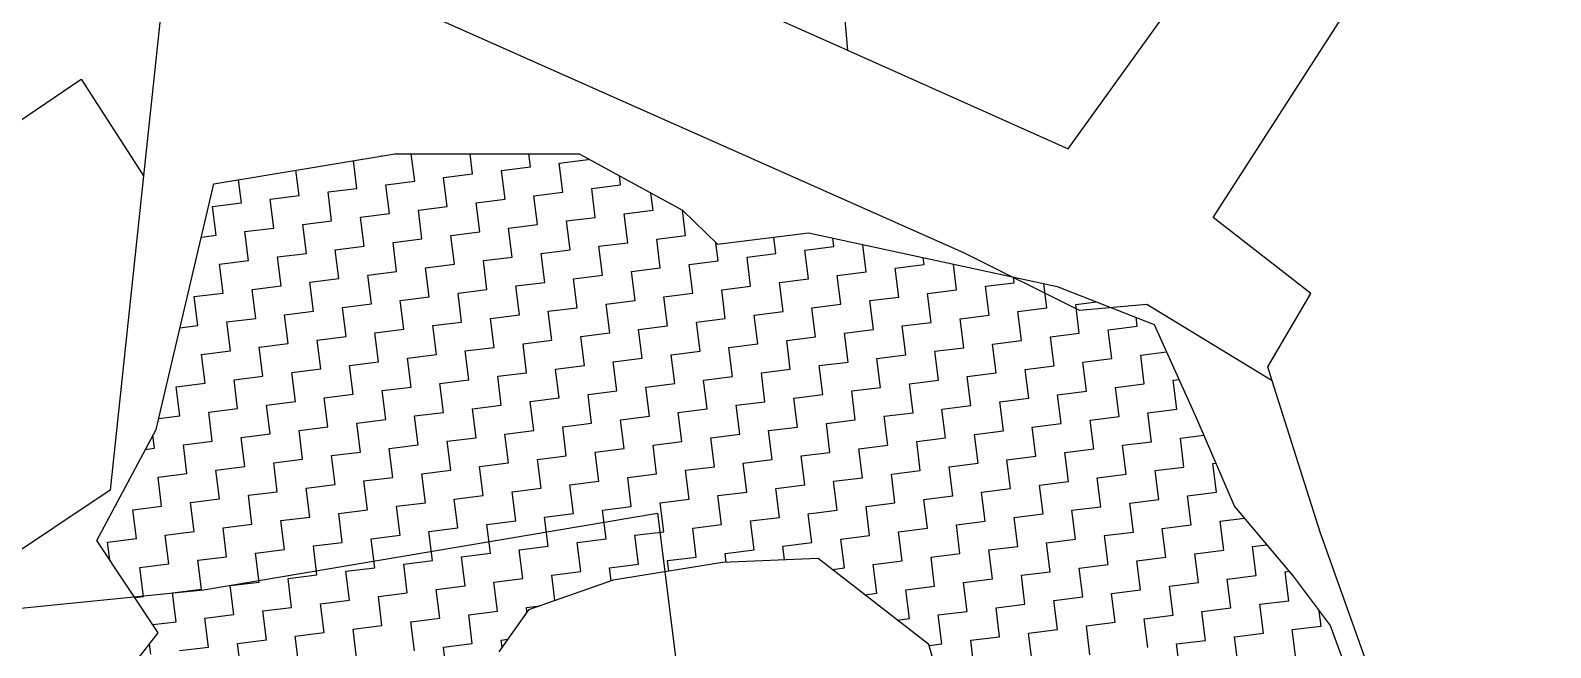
# Model space of a CAD drawing. Header units: metres. Extents: x 290108 to 292128, y 1990044 to 1991719.
# Drawn here: x 291066.2 to 291329.9, y 1990480.2 to 1990587.2 of the extents above; entities that cross this region are included whole.
import ezdxf

# ---------------------------------------------------------------- set-up
doc = ezdxf.new("R2010")
doc.units = ezdxf.units.M
doc.header["$MEASUREMENT"] = 0
for name, color, linetype in [('POLY_HATCH', 12, 'Continuous'), ('POLY_PARCEL', 6, 'Continuous'), ('POLY_ROAD', 30, 'Continuous'), ('POLY_WATER', 4, 'Continuous'), ('V_BOUND_LINE', 7, 'Continuous')]:
    doc.layers.add(name, color=color, linetype=linetype)

msp = doc.modelspace()

# ---------------------------------------------------------------- linework, layer by layer
at = {"layer": 'POLY_HATCH'}
for p, q in [((291098.07, 1990560.6), (291129.42, 1990565.83)), ((291129.42, 1990565.83), (291161.43, 1990565.81)), ((291161.43, 1990565.81), (291179.32, 1990556.04)), ((291088.03, 1990518.03), (291098.07, 1990560.6)), ((291179.32, 1990556.04), (291185.39, 1990550.13)), ((291185.39, 1990550.13), (291201.15, 1990552.1)), ((291201.15, 1990552.1), (291244.31, 1990542.8)), ((291244.31, 1990542.8), (291261.13, 1990536.23)), ((291261.13, 1990536.23), (291268.51, 1990519.82)), ((291077.75, 1990498.76), (291088.03, 1990518.03)), ((291268.51, 1990519.82), (291275.06, 1990504.65)), ((291275.06, 1990504.65), (291285.23, 1990492.58)), ((291088.41, 1990482.76), (291077.75, 1990498.76)), ((291186.25, 1990494.93), (291167.29, 1990491.9)), ((291202.83, 1990495.66), (291186.25, 1990494.93)), ((291222.03, 1990480.72), (291202.83, 1990495.66)), ((291167.29, 1990491.9), (291152.6, 1990486.74)), ((291285.23, 1990492.58), (291291.63, 1990484.05)), ((291152.6, 1990486.74), (291147.5, 1990479.45)), ((291291.63, 1990484.05), (291298.68, 1990464.93)), ((291080.36, 1990472.43), (291088.41, 1990482.76)), ((291229.07, 1990456.27), (291222.03, 1990480.72))]:
    msp.add_line(p, q, dxfattribs=at)
at = {"layer": 'POLY_HATCH', "linetype": 'Continuous'}
for p, q in [((291127.06, 1990565.44), (291127.26, 1990565.46)), ((291127.26, 1990565.46), (291127.26, 1990565.47)), ((291132.89, 1990561.07), (291132.3, 1990565.83)), ((291142.92, 1990562.32), (291142.48, 1990565.82)), ((291152.94, 1990563.57), (291152.66, 1990565.82)), ((291162.96, 1990564.81), (291162.94, 1990564.99)), ((291112.85, 1990558.58), (291112.3, 1990562.97)), ((291122.87, 1990559.83), (291122.27, 1990564.64)), ((291137.91, 1990561.7), (291142.92, 1990562.32)), ((291147.93, 1990562.94), (291152.94, 1990563.57)), ((291148.55, 1990557.93), (291147.93, 1990562.94)), ((291157.95, 1990564.19), (291162.96, 1990564.81)), ((291158.58, 1990559.18), (291157.95, 1990564.19)), ((291102.83, 1990557.33), (291102.33, 1990561.31)), ((291117.86, 1990559.2), (291122.87, 1990559.83)), ((291127.88, 1990560.45), (291132.89, 1990561.07)), ((291128.51, 1990555.44), (291127.88, 1990560.45)), ((291138.53, 1990556.69), (291137.91, 1990561.7)), ((291163.59, 1990559.8), (291168.6, 1990560.43)), ((291164.21, 1990554.79), (291163.59, 1990559.8)), ((291168.6, 1990560.43), (291168.4, 1990562.01)), ((291097.81, 1990556.71), (291102.83, 1990557.33)), ((291107.84, 1990557.96), (291112.85, 1990558.58)), ((291108.46, 1990552.94), (291107.84, 1990557.96)), ((291118.48, 1990554.19), (291117.86, 1990559.2)), ((291143.54, 1990557.31), (291148.55, 1990557.93)), ((291144.16, 1990552.3), (291143.54, 1990557.31)), ((291153.56, 1990558.56), (291158.58, 1990559.18)), ((291154.19, 1990553.54), (291153.56, 1990558.56)), ((291174.23, 1990556.04), (291173.86, 1990559.02)), ((291098.44, 1990551.7), (291097.81, 1990556.71)), ((291123.5, 1990554.82), (291128.51, 1990555.44)), ((291124.12, 1990549.8), (291123.5, 1990554.82)), ((291133.52, 1990556.06), (291138.53, 1990556.69)), ((291134.14, 1990551.05), (291133.52, 1990556.06)), ((291159.2, 1990554.17), (291164.21, 1990554.79)), ((291169.22, 1990555.41), (291174.23, 1990556.04)), ((291169.84, 1990550.4), (291169.22, 1990555.41)), ((291179.87, 1990551.65), (291179.32, 1990556.04)), ((291095.89, 1990551.38), (291098.44, 1990551.7)), ((291103.45, 1990552.32), (291108.46, 1990552.94)), ((291104.07, 1990547.31), (291103.45, 1990552.32)), ((291113.47, 1990553.57), (291118.48, 1990554.19)), ((291114.1, 1990548.56), (291113.47, 1990553.57)), ((291139.15, 1990551.67), (291144.16, 1990552.3)), ((291149.18, 1990552.92), (291154.19, 1990553.54)), ((291149.8, 1990547.91), (291149.18, 1990552.92)), ((291159.82, 1990549.16), (291159.2, 1990554.17)), ((291119.11, 1990549.18), (291124.12, 1990549.8)), ((291119.73, 1990544.17), (291119.11, 1990549.18)), ((291129.13, 1990550.43), (291134.14, 1990551.05)), ((291129.75, 1990545.42), (291129.13, 1990550.43)), ((291139.78, 1990546.66), (291139.15, 1990551.67)), ((291154.81, 1990548.53), (291159.82, 1990549.16)), ((291164.83, 1990549.78), (291169.84, 1990550.4)), ((291165.46, 1990544.77), (291164.83, 1990549.78)), ((291174.86, 1990551.03), (291179.87, 1990551.65)), ((291175.48, 1990546.02), (291174.86, 1990551.03)), ((291185.5, 1990547.26), (291185.11, 1990550.4)), ((291195.53, 1990548.51), (291195.17, 1990551.35)), ((291200.54, 1990549.13), (291205.55, 1990549.76)), ((291201.16, 1990544.12), (291200.54, 1990549.13)), ((291205.55, 1990549.76), (291205.37, 1990551.19)), ((291211.18, 1990545.37), (291210.6, 1990550.06)), ((291099.06, 1990546.69), (291104.07, 1990547.31)), ((291099.68, 1990541.68), (291099.06, 1990546.69)), ((291109.08, 1990547.93), (291114.1, 1990548.56)), ((291109.71, 1990542.92), (291109.08, 1990547.93)), ((291134.76, 1990546.04), (291139.78, 1990546.66)), ((291144.79, 1990547.29), (291149.8, 1990547.91)), ((291145.41, 1990542.27), (291144.79, 1990547.29)), ((291155.43, 1990543.52), (291154.81, 1990548.53)), ((291180.49, 1990546.64), (291185.5, 1990547.26)), ((291181.11, 1990541.63), (291180.49, 1990546.64)), ((291190.51, 1990547.89), (291195.53, 1990548.51)), ((291191.14, 1990542.87), (291190.51, 1990547.89)), ((291216.19, 1990545.99), (291221.21, 1990546.62)), ((291221.21, 1990546.62), (291221.06, 1990547.81)), ((291226.84, 1990542.23), (291226.29, 1990546.68)), ((291114.72, 1990543.55), (291119.73, 1990544.17)), ((291124.74, 1990544.79), (291129.75, 1990545.42)), ((291125.37, 1990539.78), (291124.74, 1990544.79)), ((291135.39, 1990541.03), (291134.76, 1990546.04)), ((291160.45, 1990544.15), (291165.46, 1990544.77)), ((291161.07, 1990539.13), (291160.45, 1990544.15)), ((291170.47, 1990545.39), (291175.48, 1990546.02)), ((291171.09, 1990540.38), (291170.47, 1990545.39)), ((291196.15, 1990543.5), (291201.16, 1990544.12)), ((291206.17, 1990544.74), (291211.18, 1990545.37)), ((291206.8, 1990539.73), (291206.17, 1990544.74)), ((291216.82, 1990540.98), (291216.19, 1990545.99)), ((291236.86, 1990543.47), (291236.74, 1990544.43)), ((291094.67, 1990541.05), (291099.68, 1990541.68)), ((291104.7, 1990542.3), (291109.71, 1990542.92)), ((291105.32, 1990537.29), (291104.7, 1990542.3)), ((291115.34, 1990538.53), (291114.72, 1990543.55)), ((291140.4, 1990541.65), (291145.41, 1990542.27)), ((291141.02, 1990536.64), (291140.4, 1990541.65)), ((291150.42, 1990542.9), (291155.43, 1990543.52)), ((291151.05, 1990537.89), (291150.42, 1990542.9)), ((291176.1, 1990541), (291181.11, 1990541.63)), ((291186.13, 1990542.25), (291191.14, 1990542.87)), ((291186.75, 1990537.24), (291186.13, 1990542.25)), ((291196.77, 1990538.49), (291196.15, 1990543.5)), ((291221.83, 1990541.6), (291226.84, 1990542.23)), ((291222.45, 1990536.59), (291221.83, 1990541.6)), ((291231.85, 1990542.85), (291236.86, 1990543.47)), ((291232.48, 1990537.84), (291231.85, 1990542.85)), ((291242.5, 1990539.09), (291241.97, 1990543.31)), ((291095.3, 1990536.04), (291094.67, 1990541.05)), ((291110.33, 1990537.91), (291115.34, 1990538.53)), ((291120.35, 1990539.16), (291125.37, 1990539.78)), ((291120.98, 1990534.15), (291120.35, 1990539.16)), ((291130.38, 1990540.4), (291135.39, 1990541.03)), ((291131, 1990535.39), (291130.38, 1990540.4)), ((291156.06, 1990538.51), (291161.07, 1990539.13)), ((291166.08, 1990539.76), (291171.09, 1990540.38)), ((291166.7, 1990534.75), (291166.08, 1990539.76)), ((291176.73, 1990535.99), (291176.1, 1990541)), ((291201.78, 1990539.11), (291206.8, 1990539.73)), ((291202.41, 1990534.1), (291201.78, 1990539.11)), ((291211.81, 1990540.36), (291216.82, 1990540.98)), ((291212.43, 1990535.35), (291211.81, 1990540.36)), ((291237.49, 1990538.46), (291242.5, 1990539.09)), ((291247.51, 1990539.71), (291251.09, 1990540.16)), ((291248.13, 1990534.7), (291247.51, 1990539.71)), ((291092.18, 1990535.65), (291095.3, 1990536.04)), ((291100.31, 1990536.66), (291105.32, 1990537.29)), ((291100.93, 1990531.65), (291100.31, 1990536.66)), ((291110.95, 1990532.9), (291110.33, 1990537.91)), ((291136.01, 1990536.02), (291141.02, 1990536.64)), ((291136.64, 1990531.01), (291136.01, 1990536.02)), ((291146.03, 1990537.26), (291151.05, 1990537.89)), ((291146.66, 1990532.25), (291146.03, 1990537.26)), ((291156.68, 1990533.5), (291156.06, 1990538.51)), ((291171.72, 1990535.37), (291176.73, 1990535.99)), ((291181.74, 1990536.62), (291186.75, 1990537.24)), ((291182.36, 1990531.6), (291181.74, 1990536.62)), ((291191.76, 1990537.86), (291196.77, 1990538.49)), ((291192.38, 1990532.85), (291191.76, 1990537.86)), ((291217.44, 1990535.97), (291222.45, 1990536.59)), ((291218.06, 1990530.96), (291217.44, 1990535.97)), ((291227.46, 1990537.22), (291232.48, 1990537.84)), ((291228.09, 1990532.2), (291227.46, 1990537.22)), ((291238.11, 1990533.45), (291237.49, 1990538.46)), ((291253.14, 1990535.32), (291258.16, 1990535.94)), ((291258.16, 1990535.94), (291257.97, 1990537.47)), ((291115.97, 1990533.52), (291120.98, 1990534.15)), ((291116.59, 1990528.51), (291115.97, 1990533.52)), ((291125.99, 1990534.77), (291131, 1990535.39)), ((291126.61, 1990529.76), (291125.99, 1990534.77)), ((291151.67, 1990532.88), (291156.68, 1990533.5)), ((291161.69, 1990534.12), (291166.7, 1990534.75)), ((291162.32, 1990529.11), (291161.69, 1990534.12)), ((291172.34, 1990530.36), (291171.72, 1990535.37)), ((291197.4, 1990533.47), (291202.41, 1990534.1)), ((291198.02, 1990528.46), (291197.4, 1990533.47)), ((291207.42, 1990534.72), (291212.43, 1990535.35)), ((291208.04, 1990529.71), (291207.42, 1990534.72)), ((291233.1, 1990532.83), (291238.11, 1990533.45)), ((291243.12, 1990534.07), (291248.13, 1990534.7)), ((291243.75, 1990529.06), (291243.12, 1990534.07)), ((291253.77, 1990530.31), (291253.14, 1990535.32)), ((291095.92, 1990531.03), (291100.93, 1990531.65)), ((291096.54, 1990526.02), (291095.92, 1990531.03)), ((291105.94, 1990532.28), (291110.95, 1990532.9)), ((291106.57, 1990527.26), (291105.94, 1990532.28)), ((291131.62, 1990530.38), (291136.64, 1990531.01)), ((291141.65, 1990531.63), (291146.66, 1990532.25)), ((291142.27, 1990526.62), (291141.65, 1990531.63)), ((291152.29, 1990527.86), (291151.67, 1990532.88)), ((291177.35, 1990530.98), (291182.36, 1990531.6)), ((291177.97, 1990525.97), (291177.35, 1990530.98)), ((291187.37, 1990532.23), (291192.38, 1990532.85)), ((291188, 1990527.22), (291187.37, 1990532.23)), ((291213.05, 1990530.33), (291218.06, 1990530.96)), ((291223.08, 1990531.58), (291228.09, 1990532.2)), ((291223.7, 1990526.57), (291223.08, 1990531.58)), ((291233.72, 1990527.82), (291233.1, 1990532.83)), ((291258.78, 1990530.93), (291263.26, 1990531.49)), ((291259.4, 1990525.92), (291258.78, 1990530.93)), ((291111.58, 1990527.89), (291116.59, 1990528.51)), ((291121.6, 1990529.13), (291126.61, 1990529.76)), ((291122.22, 1990524.12), (291121.6, 1990529.13)), ((291132.25, 1990525.37), (291131.62, 1990530.38)), ((291157.3, 1990528.49), (291162.32, 1990529.11)), ((291157.93, 1990523.48), (291157.3, 1990528.49)), ((291167.33, 1990529.73), (291172.34, 1990530.36)), ((291167.95, 1990524.72), (291167.33, 1990529.73)), ((291193.01, 1990527.84), (291198.02, 1990528.46)), ((291203.03, 1990529.09), (291208.04, 1990529.71)), ((291203.65, 1990524.08), (291203.03, 1990529.09)), ((291213.68, 1990525.32), (291213.05, 1990530.33)), ((291238.73, 1990528.44), (291243.75, 1990529.06)), ((291239.36, 1990523.43), (291238.73, 1990528.44)), ((291248.76, 1990529.69), (291253.77, 1990530.31)), ((291249.38, 1990524.68), (291248.76, 1990529.69)), ((291091.53, 1990525.39), (291096.54, 1990526.02)), ((291092.16, 1990520.38), (291091.53, 1990525.39)), ((291101.56, 1990526.64), (291106.57, 1990527.26)), ((291102.18, 1990521.63), (291101.56, 1990526.64)), ((291112.2, 1990522.88), (291111.58, 1990527.89)), ((291127.24, 1990524.75), (291132.25, 1990525.37)), ((291137.26, 1990525.99), (291142.27, 1990526.62)), ((291137.88, 1990520.98), (291137.26, 1990525.99)), ((291147.28, 1990527.24), (291152.29, 1990527.86)), ((291147.91, 1990522.23), (291147.28, 1990527.24)), ((291172.96, 1990525.35), (291177.97, 1990525.97)), ((291173.59, 1990520.33), (291172.96, 1990525.35)), ((291182.98, 1990526.59), (291188, 1990527.22)), ((291183.61, 1990521.58), (291182.98, 1990526.59)), ((291193.63, 1990522.83), (291193.01, 1990527.84)), ((291218.69, 1990525.95), (291223.7, 1990526.57)), ((291219.31, 1990520.93), (291218.69, 1990525.95)), ((291228.71, 1990527.19), (291233.72, 1990527.82)), ((291229.33, 1990522.18), (291228.71, 1990527.19)), ((291254.39, 1990525.3), (291259.4, 1990525.92)), ((291264.41, 1990526.55), (291265.43, 1990526.67)), ((291265.04, 1990521.53), (291264.41, 1990526.55)), ((291107.19, 1990522.25), (291112.2, 1990522.88)), ((291117.21, 1990523.5), (291122.22, 1990524.12)), ((291117.84, 1990518.49), (291117.21, 1990523.5)), ((291127.86, 1990519.74), (291127.24, 1990524.75)), ((291152.92, 1990522.85), (291157.93, 1990523.48)), ((291153.54, 1990517.84), (291152.92, 1990522.85)), ((291162.94, 1990524.1), (291167.95, 1990524.72)), ((291163.56, 1990519.09), (291162.94, 1990524.1)), ((291188.62, 1990522.21), (291193.63, 1990522.83)), ((291198.64, 1990523.45), (291203.65, 1990524.08)), ((291199.27, 1990518.44), (291198.64, 1990523.45)), ((291208.67, 1990524.7), (291213.68, 1990525.32)), ((291209.29, 1990519.69), (291208.67, 1990524.7)), ((291234.35, 1990522.8), (291239.36, 1990523.43)), ((291234.97, 1990517.79), (291234.35, 1990522.8)), ((291244.37, 1990524.05), (291249.38, 1990524.68)), ((291244.99, 1990519.04), (291244.37, 1990524.05)), ((291255.02, 1990520.29), (291254.39, 1990525.3)), ((291088.47, 1990519.92), (291092.16, 1990520.38)), ((291097.17, 1990521.01), (291102.18, 1990521.63)), ((291097.79, 1990515.99), (291097.17, 1990521.01)), ((291107.81, 1990517.24), (291107.19, 1990522.25)), ((291132.87, 1990520.36), (291137.88, 1990520.98)), ((291133.49, 1990515.35), (291132.87, 1990520.36)), ((291142.89, 1990521.61), (291147.91, 1990522.23)), ((291143.52, 1990516.59), (291142.89, 1990521.61)), ((291168.57, 1990519.71), (291173.59, 1990520.33)), ((291178.6, 1990520.96), (291183.61, 1990521.58)), ((291179.22, 1990515.95), (291178.6, 1990520.96)), ((291189.24, 1990517.19), (291188.62, 1990522.21)), ((291214.3, 1990520.31), (291219.31, 1990520.93)), ((291214.92, 1990515.3), (291214.3, 1990520.31)), ((291224.32, 1990521.56), (291229.33, 1990522.18)), ((291224.95, 1990516.55), (291224.32, 1990521.56)), ((291250, 1990519.66), (291255.02, 1990520.29)), ((291260.03, 1990520.91), (291265.04, 1990521.53)), ((291260.65, 1990515.9), (291260.03, 1990520.91)), ((291112.83, 1990517.86), (291117.84, 1990518.49)), ((291113.45, 1990512.85), (291112.83, 1990517.86)), ((291122.85, 1990519.11), (291127.86, 1990519.74)), ((291123.47, 1990514.1), (291122.85, 1990519.11)), ((291148.53, 1990517.22), (291153.54, 1990517.84)), ((291158.55, 1990518.46), (291163.56, 1990519.09)), ((291159.17, 1990513.45), (291158.55, 1990518.46)), ((291169.2, 1990514.7), (291168.57, 1990519.71)), ((291194.25, 1990517.82), (291199.27, 1990518.44)), ((291194.88, 1990512.81), (291194.25, 1990517.82)), ((291204.28, 1990519.06), (291209.29, 1990519.69)), ((291204.9, 1990514.05), (291204.28, 1990519.06)), ((291229.96, 1990517.17), (291234.97, 1990517.79)), ((291239.98, 1990518.42), (291244.99, 1990519.04)), ((291240.6, 1990513.41), (291239.98, 1990518.42)), ((291250.63, 1990514.65), (291250, 1990519.66)), ((291087.77, 1990514.75), (291087.49, 1990517.02)), ((291092.78, 1990515.37), (291097.79, 1990515.99)), ((291093.4, 1990510.36), (291092.78, 1990515.37)), ((291102.8, 1990516.62), (291107.81, 1990517.24)), ((291103.43, 1990511.61), (291102.8, 1990516.62)), ((291128.48, 1990514.72), (291133.49, 1990515.35)), ((291138.51, 1990515.97), (291143.52, 1990516.59)), ((291139.13, 1990510.96), (291138.51, 1990515.97)), ((291149.15, 1990512.21), (291148.53, 1990517.22)), ((291174.21, 1990515.32), (291179.22, 1990515.95)), ((291174.83, 1990510.31), (291174.21, 1990515.32)), ((291184.23, 1990516.57), (291189.24, 1990517.19)), ((291184.86, 1990511.56), (291184.23, 1990516.57)), ((291209.91, 1990514.68), (291214.92, 1990515.3)), ((291219.94, 1990515.92), (291224.95, 1990516.55)), ((291220.56, 1990510.91), (291219.94, 1990515.92)), ((291230.58, 1990512.16), (291229.96, 1990517.17)), ((291255.64, 1990515.28), (291260.65, 1990515.9)), ((291256.26, 1990510.26), (291255.64, 1990515.28)), ((291265.66, 1990516.52), (291269.72, 1990517.03)), ((291266.28, 1990511.51), (291265.66, 1990516.52)), ((291086.17, 1990514.55), (291087.77, 1990514.75)), ((291108.44, 1990512.23), (291113.45, 1990512.85)), ((291109.06, 1990507.22), (291108.44, 1990512.23)), ((291118.46, 1990513.48), (291123.47, 1990514.1)), ((291119.08, 1990508.47), (291118.46, 1990513.48)), ((291129.11, 1990509.71), (291128.48, 1990514.72)), ((291144.14, 1990511.58), (291149.15, 1990512.21)), ((291154.16, 1990512.83), (291159.17, 1990513.45)), ((291154.79, 1990507.82), (291154.16, 1990512.83)), ((291164.19, 1990514.08), (291169.2, 1990514.7)), ((291164.81, 1990509.07), (291164.19, 1990514.08)), ((291189.87, 1990512.18), (291194.88, 1990512.81)), ((291190.49, 1990507.17), (291189.87, 1990512.18)), ((291199.89, 1990513.43), (291204.9, 1990514.05)), ((291200.51, 1990508.42), (291199.89, 1990513.43)), ((291210.54, 1990509.66), (291209.91, 1990514.68)), ((291225.57, 1990511.54), (291230.58, 1990512.16)), ((291235.59, 1990512.78), (291240.6, 1990513.41)), ((291236.22, 1990507.77), (291235.59, 1990512.78)), ((291245.62, 1990514.03), (291250.63, 1990514.65)), ((291246.24, 1990509.02), (291245.62, 1990514.03)), ((291271.3, 1990512.13), (291271.8, 1990512.2)), ((291088.39, 1990509.74), (291093.4, 1990510.36)), ((291089.01, 1990504.72), (291088.39, 1990509.74)), ((291098.41, 1990510.98), (291103.43, 1990511.61)), ((291099.04, 1990505.97), (291098.41, 1990510.98)), ((291124.09, 1990509.09), (291129.11, 1990509.71)), ((291134.12, 1990510.34), (291139.13, 1990510.96)), ((291134.74, 1990505.32), (291134.12, 1990510.34)), ((291144.76, 1990506.57), (291144.14, 1990511.58)), ((291169.82, 1990509.69), (291174.83, 1990510.31)), ((291170.44, 1990504.68), (291169.82, 1990509.69)), ((291179.84, 1990510.94), (291184.86, 1990511.56)), ((291180.47, 1990505.92), (291179.84, 1990510.94)), ((291205.52, 1990509.04), (291210.54, 1990509.66)), ((291215.55, 1990510.29), (291220.56, 1990510.91)), ((291216.17, 1990505.28), (291215.55, 1990510.29)), ((291226.19, 1990506.52), (291225.57, 1990511.54)), ((291251.25, 1990509.64), (291256.26, 1990510.26)), ((291251.87, 1990504.63), (291251.25, 1990509.64)), ((291261.27, 1990510.89), (291266.28, 1990511.51)), ((291261.9, 1990505.88), (291261.27, 1990510.89)), ((291271.92, 1990507.12), (291271.3, 1990512.13)), ((291083.27, 1990509.1), (291083.38, 1990509.11)), ((291083.38, 1990509.11), (291083.36, 1990509.28)), ((291104.05, 1990506.6), (291109.06, 1990507.22)), ((291114.07, 1990507.84), (291119.08, 1990508.47)), ((291114.7, 1990502.83), (291114.07, 1990507.84)), ((291124.72, 1990504.08), (291124.09, 1990509.09)), ((291149.78, 1990507.19), (291154.79, 1990507.82)), ((291150.4, 1990502.18), (291149.78, 1990507.19)), ((291159.8, 1990508.44), (291164.81, 1990509.07)), ((291160.42, 1990503.43), (291159.8, 1990508.44)), ((291185.48, 1990506.55), (291190.49, 1990507.17)), ((291195.5, 1990507.79), (291200.51, 1990508.42)), ((291196.13, 1990502.78), (291195.5, 1990507.79)), ((291206.15, 1990504.03), (291205.52, 1990509.04)), ((291231.2, 1990507.15), (291236.22, 1990507.77)), ((291231.83, 1990502.14), (291231.2, 1990507.15)), ((291241.23, 1990508.39), (291246.24, 1990509.02)), ((291241.85, 1990503.38), (291241.23, 1990508.39)), ((291266.91, 1990506.5), (291271.92, 1990507.12)), ((291084, 1990504.1), (291089.01, 1990504.72)), ((291094.03, 1990505.35), (291099.04, 1990505.97)), ((291094.65, 1990500.34), (291094.03, 1990505.35)), ((291104.67, 1990501.58), (291104.05, 1990506.6)), ((291129.73, 1990504.7), (291134.74, 1990505.32)), ((291130.35, 1990499.69), (291129.73, 1990504.7)), ((291139.75, 1990505.95), (291144.76, 1990506.57)), ((291140.38, 1990500.94), (291139.75, 1990505.95)), ((291165.43, 1990504.05), (291170.44, 1990504.68)), ((291175.46, 1990505.3), (291180.47, 1990505.92)), ((291176.08, 1990500.29), (291175.46, 1990505.3)), ((291186.1, 1990501.54), (291185.48, 1990506.55)), ((291211.16, 1990504.65), (291216.17, 1990505.28)), ((291211.78, 1990499.64), (291211.16, 1990504.65)), ((291221.18, 1990505.9), (291226.19, 1990506.52)), ((291221.81, 1990500.89), (291221.18, 1990505.9)), ((291246.86, 1990504.01), (291251.87, 1990504.63)), ((291256.89, 1990505.25), (291261.9, 1990505.88)), ((291257.51, 1990500.24), (291256.89, 1990505.25)), ((291267.53, 1990501.49), (291266.91, 1990506.5)), ((291084.63, 1990499.09), (291084, 1990504.1)), ((291109.68, 1990502.21), (291114.7, 1990502.83)), ((291110.31, 1990497.2), (291109.68, 1990502.21)), ((291119.71, 1990503.45), (291124.72, 1990504.08)), ((291120.33, 1990498.44), (291119.71, 1990503.45)), ((291145.39, 1990501.56), (291150.4, 1990502.18)), ((291155.41, 1990502.81), (291160.42, 1990503.43)), ((291156.03, 1990497.8), (291155.41, 1990502.81)), ((291166.06, 1990499.04), (291165.43, 1990504.05)), ((291191.11, 1990502.16), (291196.13, 1990502.78)), ((291191.74, 1990497.15), (291191.11, 1990502.16)), ((291201.14, 1990503.41), (291206.15, 1990504.03)), ((291201.76, 1990498.4), (291201.14, 1990503.41)), ((291226.82, 1990501.51), (291231.83, 1990502.14)), ((291236.84, 1990502.76), (291241.85, 1990503.38)), ((291237.46, 1990497.75), (291236.84, 1990502.76)), ((291247.49, 1990498.99), (291246.86, 1990504.01)), ((291272.54, 1990502.11), (291276.76, 1990502.64)), ((291273.17, 1990497.1), (291272.54, 1990502.11)), ((291079.62, 1990498.47), (291084.63, 1990499.09)), ((291089.64, 1990499.71), (291094.65, 1990500.34)), ((291090.26, 1990494.7), (291089.64, 1990499.71)), ((291099.66, 1990500.96), (291104.67, 1990501.58)), ((291100.28, 1990495.95), (291099.66, 1990500.96)), ((291125.34, 1990499.07), (291130.35, 1990499.69)), ((291125.97, 1990494.05), (291125.34, 1990499.07)), ((291135.36, 1990500.31), (291140.38, 1990500.94)), ((291135.99, 1990495.3), (291135.36, 1990500.31)), ((291146.01, 1990496.55), (291145.39, 1990501.56)), ((291161.05, 1990498.42), (291166.06, 1990499.04)), ((291171.07, 1990499.67), (291176.08, 1990500.29)), ((291171.69, 1990494.65), (291171.07, 1990499.67)), ((291181.09, 1990500.91), (291186.1, 1990501.54)), ((291181.71, 1990495.9), (291181.09, 1990500.91)), ((291206.77, 1990499.02), (291211.78, 1990499.64)), ((291207.39, 1990494.01), (291206.77, 1990499.02)), ((291216.79, 1990500.27), (291221.81, 1990500.89)), ((291217.42, 1990495.25), (291216.79, 1990500.27)), ((291227.44, 1990496.5), (291226.82, 1990501.51)), ((291242.47, 1990498.37), (291247.49, 1990498.99)), ((291252.5, 1990499.62), (291257.51, 1990500.24)), ((291253.12, 1990494.61), (291252.5, 1990499.62)), ((291262.52, 1990500.87), (291267.53, 1990501.49)), ((291263.14, 1990495.85), (291262.52, 1990500.87)), ((291080, 1990495.39), (291079.62, 1990498.47)), ((291105.3, 1990496.57), (291110.31, 1990497.2)), ((291105.92, 1990491.56), (291105.3, 1990496.57)), ((291115.32, 1990497.82), (291120.33, 1990498.44)), ((291115.94, 1990492.81), (291115.32, 1990497.82)), ((291141, 1990495.93), (291146.01, 1990496.55)), ((291151.02, 1990497.17), (291156.03, 1990497.8)), ((291151.65, 1990492.16), (291151.02, 1990497.17)), ((291161.67, 1990493.41), (291161.05, 1990498.42)), ((291186.73, 1990496.52), (291191.74, 1990497.15)), ((291186.92, 1990494.96), (291186.73, 1990496.52)), ((291196.75, 1990497.77), (291201.76, 1990498.4)), ((291197.04, 1990495.4), (291196.75, 1990497.77)), ((291222.43, 1990495.88), (291227.44, 1990496.5)), ((291232.45, 1990497.12), (291237.46, 1990497.75)), ((291233.08, 1990492.11), (291232.45, 1990497.12)), ((291243.1, 1990493.36), (291242.47, 1990498.37)), ((291268.16, 1990496.48), (291273.17, 1990497.1)), ((291268.78, 1990491.47), (291268.16, 1990496.48)), ((291278.18, 1990497.72), (291280.64, 1990498.03)), ((291278.8, 1990492.71), (291278.18, 1990497.72)), ((291085.25, 1990494.08), (291090.26, 1990494.7)), ((291085.87, 1990489.07), (291085.25, 1990494.08)), ((291095.27, 1990495.33), (291100.28, 1990495.95)), ((291095.9, 1990490.31), (291095.27, 1990495.33)), ((291120.95, 1990493.43), (291125.97, 1990494.05)), ((291130.98, 1990494.68), (291135.99, 1990495.3)), ((291131.6, 1990489.67), (291130.98, 1990494.68)), ((291141.62, 1990490.91), (291141, 1990495.93)), ((291166.68, 1990494.03), (291171.69, 1990494.65)), ((291166.96, 1990491.79), (291166.68, 1990494.03)), ((291176.7, 1990495.28), (291181.71, 1990495.9)), ((291176.93, 1990493.44), (291176.7, 1990495.28)), ((291205.29, 1990493.75), (291207.39, 1990494.01)), ((291212.41, 1990494.63), (291217.42, 1990495.25)), ((291213.03, 1990489.62), (291212.41, 1990494.63)), ((291223.05, 1990490.87), (291222.43, 1990495.88)), ((291248.11, 1990493.98), (291253.12, 1990494.61)), ((291248.73, 1990488.97), (291248.11, 1990493.98)), ((291258.13, 1990495.23), (291263.14, 1990495.85)), ((291258.76, 1990490.22), (291258.13, 1990495.23)), ((291100.91, 1990490.94), (291105.92, 1990491.56)), ((291110.93, 1990492.18), (291115.94, 1990492.81)), ((291111.55, 1990487.17), (291110.93, 1990492.18)), ((291121.58, 1990488.42), (291120.95, 1990493.43)), ((291146.63, 1990491.54), (291151.65, 1990492.16)), ((291147.26, 1990486.53), (291146.63, 1990491.54)), ((291156.66, 1990492.78), (291161.67, 1990493.41)), ((291157.21, 1990488.36), (291156.66, 1990492.78)), ((291228.06, 1990491.49), (291233.08, 1990492.11)), ((291228.69, 1990486.48), (291228.06, 1990491.49)), ((291238.09, 1990492.74), (291243.1, 1990493.36)), ((291238.71, 1990487.72), (291238.09, 1990492.74)), ((291263.77, 1990490.84), (291268.78, 1990491.47)), ((291273.79, 1990492.09), (291278.8, 1990492.71)), ((291274.41, 1990487.08), (291273.79, 1990492.09)), ((291283.81, 1990493.34), (291284.52, 1990493.42)), ((291284.44, 1990488.32), (291283.81, 1990493.34)), ((291084.34, 1990488.88), (291085.87, 1990489.07)), ((291090.89, 1990489.69), (291095.9, 1990490.31)), ((291091.51, 1990484.68), (291090.89, 1990489.69)), ((291101.53, 1990485.93), (291100.91, 1990490.94)), ((291126.59, 1990489.04), (291131.6, 1990489.67)), ((291127.21, 1990484.03), (291126.59, 1990489.04)), ((291136.61, 1990490.29), (291141.62, 1990490.91)), ((291137.23, 1990485.28), (291136.61, 1990490.29)), ((291210.93, 1990489.36), (291213.03, 1990489.62)), ((291218.04, 1990490.24), (291223.05, 1990490.87)), ((291218.66, 1990485.23), (291218.04, 1990490.24)), ((291243.72, 1990488.35), (291248.73, 1990488.97)), ((291253.74, 1990489.6), (291258.76, 1990490.22)), ((291254.37, 1990484.58), (291253.74, 1990489.6)), ((291264.39, 1990485.83), (291263.77, 1990490.84)), ((291096.52, 1990485.3), (291101.53, 1990485.93)), ((291106.54, 1990486.55), (291111.55, 1990487.17)), ((291107.17, 1990481.54), (291106.54, 1990486.55)), ((291116.57, 1990487.8), (291121.58, 1990488.42)), ((291117.19, 1990482.79), (291116.57, 1990487.8)), ((291142.25, 1990485.9), (291147.26, 1990486.53)), ((291142.87, 1990480.89), (291142.25, 1990485.9)), ((291152.27, 1990487.15), (291154.56, 1990487.43)), ((291152.36, 1990486.41), (291152.27, 1990487.15)), ((291223.68, 1990485.85), (291228.69, 1990486.48)), ((291224.3, 1990480.84), (291223.68, 1990485.85)), ((291233.7, 1990487.1), (291238.71, 1990487.72)), ((291234.32, 1990482.09), (291233.7, 1990487.1)), ((291244.35, 1990483.34), (291243.72, 1990488.35)), ((291259.38, 1990485.21), (291264.39, 1990485.83)), ((291269.4, 1990486.45), (291274.41, 1990487.08)), ((291270.03, 1990481.44), (291269.4, 1990486.45)), ((291279.42, 1990487.7), (291284.44, 1990488.32)), ((291280.05, 1990482.69), (291279.42, 1990487.7)), ((291290.07, 1990483.94), (291289.74, 1990486.56)), ((291087.47, 1990484.18), (291091.51, 1990484.68)), ((291097.14, 1990480.29), (291096.52, 1990485.3)), ((291122.2, 1990483.41), (291127.21, 1990484.03)), ((291122.82, 1990478.4), (291122.2, 1990483.41)), ((291132.22, 1990484.66), (291137.23, 1990485.28)), ((291132.85, 1990479.64), (291132.22, 1990484.66)), ((291216.57, 1990484.97), (291218.66, 1990485.23)), ((291239.33, 1990482.71), (291244.35, 1990483.34)), ((291249.36, 1990483.96), (291254.37, 1990484.58)), ((291249.98, 1990478.95), (291249.36, 1990483.96)), ((291260, 1990480.2), (291259.38, 1990485.21)), ((291285.06, 1990483.31), (291290.07, 1990483.94)), ((291285.68, 1990478.3), (291285.06, 1990483.31)), ((291087.12, 1990479.04), (291086.9, 1990480.82)), ((291102.15, 1990480.91), (291107.17, 1990481.54)), ((291102.78, 1990475.9), (291102.15, 1990480.91)), ((291112.18, 1990482.16), (291117.19, 1990482.79)), ((291112.8, 1990477.15), (291112.18, 1990482.16)), ((291137.86, 1990480.27), (291142.87, 1990480.89)), ((291147.88, 1990481.51), (291149.05, 1990481.66)), ((291148.04, 1990480.22), (291147.88, 1990481.51)), ((291222.07, 1990480.57), (291224.3, 1990480.84)), ((291229.31, 1990481.47), (291234.32, 1990482.09)), ((291229.93, 1990476.46), (291229.31, 1990481.47)), ((291239.96, 1990477.7), (291239.33, 1990482.71)), ((291265.01, 1990480.82), (291270.03, 1990481.44)), ((291265.64, 1990475.81), (291265.01, 1990480.82)), ((291275.04, 1990482.07), (291280.05, 1990482.69)), ((291275.66, 1990477.05), (291275.04, 1990482.07)), ((291092.13, 1990479.67), (291097.14, 1990480.29)), ((291138.48, 1990475.26), (291137.86, 1990480.27))]:
    msp.add_line(p, q, dxfattribs=at)
at = {"layer": 'POLY_PARCEL'}
for p, q in [((291091.04, 1990610.62), (291085.87, 1990561.98)), ((291061.17, 1990569.32), (291075.08, 1990578.77)), ((291075.08, 1990578.77), (291085.87, 1990561.98)), ((291085.87, 1990561.98), (291080.09, 1990507.5)), ((291080.09, 1990507.5), (291046.66, 1990485.21)), ((291096.27, 1990490.23), (291174.97, 1990503.52)), ((291174.97, 1990503.52), (291186.38, 1990412.58)), ((291046.66, 1990485.21), (291096.27, 1990490.23))]:
    msp.add_line(p, q, dxfattribs=at)
at = {"layer": 'POLY_ROAD'}
for p, q in [((291246.21, 1990566.7), (291322.8, 1990673.06)), ((291228.11, 1990548.67), (291120.57, 1990596.45)), ((291207.92, 1990583.79), (291246.21, 1990566.7)), ((291248.19, 1990538.63), (291228.11, 1990548.67)), ((291259.82, 1990539.68), (291248.19, 1990538.63)), ((291281.6, 1990526.48), (291259.82, 1990539.68))]:
    msp.add_line(p, q, dxfattribs=at)
at = {"layer": 'POLY_WATER'}
for p in [(291201.74, 1990653.4), (291148.13, 1990610.48)]:
    msp.add_line(p, (291207.92, 1990583.79), dxfattribs=at)
at = {"layer": 'V_BOUND_LINE'}
for p, q in [((291271.35, 1990554.75), (291329.86, 1990645.71)), ((291288.28, 1990541.57), (291271.35, 1990554.75)), ((291280.84, 1990528.88), (291288.28, 1990541.57)), ((291281.6, 1990526.48), (291280.84, 1990528.88)), ((291289.9, 1990500.21), (291281.6, 1990526.48)), ((291300.11, 1990471.69), (291289.9, 1990500.21))]:
    msp.add_line(p, q, dxfattribs=at)

doc.saveas('drawing.dxf')
